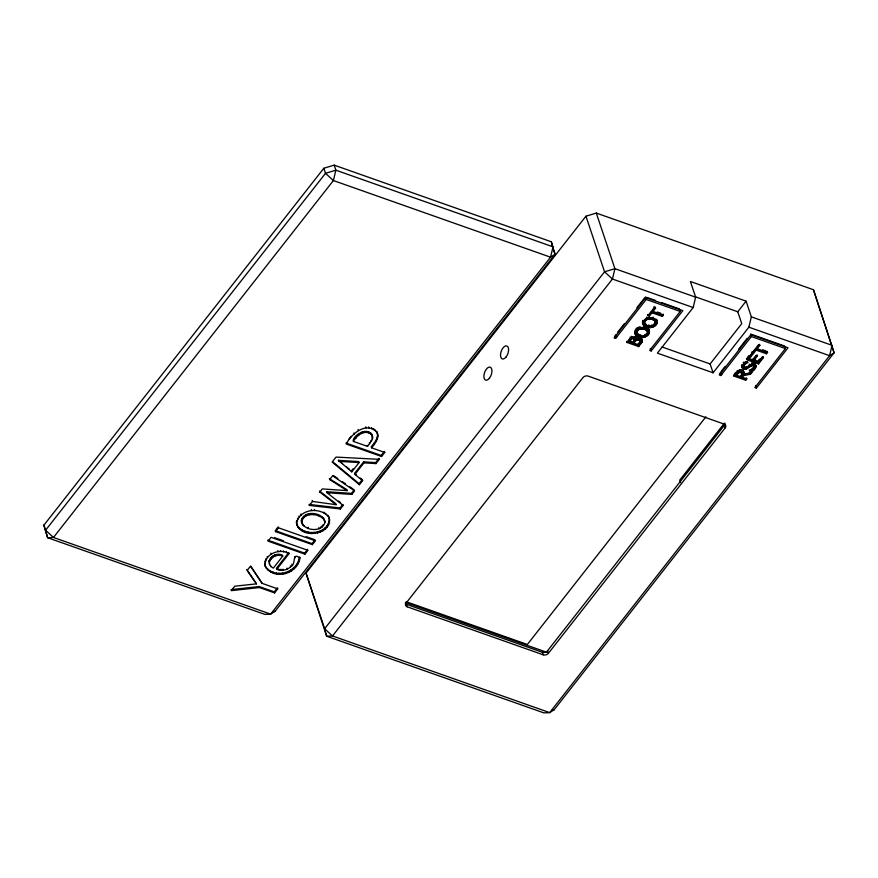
<?xml version="1.0" encoding="UTF-8"?>
<svg xmlns="http://www.w3.org/2000/svg" width="878" height="878" viewBox="0 0 878 878"><rect width="100%" height="100%" fill="white"/><g stroke="black" fill="none" stroke-linecap="round" stroke-linejoin="round"><path stroke-width="1.32" d="M638.372 345.581L641.741 340.938L641.445 338.293L642.081 341.948L638.712 346.59L626.947 342.442L626.607 341.432L638.372 345.581L638.712 346.59M635.99 339.314L635.442 336.9L635.99 339.314L639.327 338.239L641.785 339.303M324.827 522.739C324.245 512.214 304.468 509.657 301.363 520.27C301.878 530.806 321.732 533.297 324.827 522.739L324.531 520.391L324.871 521.4M754.103 367.487L753.961 365.994C750.405 364.216 742.711 374.105 742.02 365.874L741.68 364.864C742.371 373.095 750.064 363.207 753.62 364.985L754.103 367.487L753.478 368.508L749.505 371.098L751.392 371.888C754.092 370.428 757.659 366.905 754.959 363.799L755.903 365.885M636.44 331.785C637.066 326.111 647.042 326.814 647.766 332.114C647.163 337.789 637.187 337.075 636.44 331.785L637.999 334.584M647.766 332.114C646.219 327.439 636.166 327.692 636.967 333.442M644.134 321.974C644.77 316.299 654.736 317.002 655.471 322.303C654.856 327.977 644.88 327.264 644.134 321.974L645.067 324.212M655.471 322.303C653.912 317.627 643.859 317.88 644.661 323.62M654.758 324.322L654.944 320.646M324.125 519.107L324.465 520.116C319.329 512.906 302.921 511.709 301.648 522.619L301.308 521.609M265.375 566.551C263.093 554.303 279.665 547.751 289.092 553.59L276.757 569.317C281.41 571.106 287.051 570.349 290.684 566.782C296.731 564.345 291.331 551.603 299.914 557.958C298.169 574.355 272.323 581.093 265.046 565.542L266.462 568.56M296.435 522.64L296.643 520.5L296.775 523.65L296.435 522.64C299.519 541.166 336.878 534.109 327.988 515.353L329.382 518.283L329.041 517.274M297.203 525.724L296.863 524.715C303.931 536.985 327.801 534.526 329.469 519.337L329.799 520.347M635.2 334.101L634.783 331.269C634.103 341.125 653.616 338.228 648.546 328.965L649.544 331.73M642.905 324.289L642.85 320.47L643.19 321.491C640.786 331.291 661.825 328.405 656.25 319.153L657.051 320.986M634.871 333.091C638.021 338.853 649.863 337.053 649.018 329.799M642.564 323.28C645.714 329.041 657.556 327.231 656.711 319.976M640.271 342.266L639.941 341.257C641.105 336.856 634.004 339.084 633.74 342.233L634.081 343.243L638.427 344.78C644.584 340.17 635.42 337.35 634.081 343.243M743.732 372.151L743.918 374.215L751.853 372.426L751.524 371.416L750.152 373.161L742.975 374.708L741.767 376.234L742.108 377.244L746.783 378.901L745.729 380.24L733.964 376.091L733.635 375.071M743.918 374.215L743.227 370.812L743.831 372.228M371.559 447.813L371.218 446.803C374.555 442.633 379.636 437.068 376.596 431.405C380.119 437.31 375.378 443.445 371.559 447.813L384.718 452.455L381.568 456.483L346.261 444.027C351.31 433.776 366.784 420.88 376.936 432.426M749.164 370.088L751.052 370.867L753.708 368.881L755.497 366.247L755.354 364.304M743.831 367.158L743.238 365.5L743.918 363.81L747.397 361.451L747.738 362.46L744.248 364.82L743.831 367.158C747.924 369.451 751.008 360.836 755.289 364.809M634.618 340.313C635.507 335.967 629.592 337.218 628.988 340.554L629.328 341.575L632.775 342.782L634.618 340.313L634.399 338.217M693.181 307.541L695.65 297.181L690.404 281.509L746.091 301.165L751.327 316.837L748.857 327.187L713.09 372.799L657.402 353.143L693.181 307.541L612.438 279.039L604.558 271.796L585.955 216.207L596.305 213.08L813.467 289.74L834.1 352.824L554.172 709.742L549.683 712.618L543.833 712.87L326.66 636.21L306.027 573.125L585.955 216.207M372.645 436.476L372.305 435.455L372.338 439.549L367.553 446.397L353.45 441.425L353.11 440.416C355.524 431.504 374.127 426.225 372.338 439.549M266.122 567.539C276.449 579.151 297.433 572.094 299.585 556.948L299.914 557.958M742.086 373.523C742.514 369.682 736.488 371.284 736.027 374.204L736.368 375.224L740.802 376.783L742.579 374.039L742.042 372.184M296.983 521.51C301.154 508.636 319.79 507.232 328.317 516.363M635.123 332.279C636.934 326.605 645.132 325.925 648.886 329.974M269.173 560.888C270.852 555.478 277.272 552.877 282.42 555.094L282.76 556.103L273.343 568.11L270.83 566.508L269.546 564.389L269.173 560.888L269.546 564.389M269.513 561.898C271.192 556.487 277.613 553.886 282.76 556.103M742.02 365.874L745.949 361.703L747.738 362.46M638.032 328.591L637.691 327.582L636.693 328.339L635.156 330.293L635.496 331.302M643.19 321.491C645.725 316.64 653.023 316.42 656.579 320.163M43.9 525.176L323.828 168.258L334.167 165.13L551.34 241.79L555.061 254.324L275.132 611.253L270.643 614.128L264.794 614.37L47.621 537.72L43.9 525.176L47.621 537.72L53.47 537.468L270.643 614.128L550.561 257.199L555.061 254.324L553.788 250.537M275.944 529.664L277.437 527.755M278.524 527.81L315.411 540.826L312.414 544.645L275.527 531.629L278.524 527.81L278.183 526.8M348.906 439.209L351.145 436.366M353.45 441.425C356.775 434.994 366.005 428.398 372.14 435.301L371.8 434.292M340.401 508.966L340.06 507.956L342.815 504.444L343.155 505.454L340.401 508.966L309.363 505.432L312.491 501.448L312.151 500.438M319.844 492.064L319.515 491.054L335.791 503.676L336.131 504.685L319.844 492.064L322.314 488.914L347.161 490.626L346.821 489.617L329.283 478.598M353.066 468.808L351.441 470.871L351.771 471.881L359.091 462.563L358.751 461.554L338.447 460.346L351.771 471.881M354.91 474.416L354.569 473.407L363.635 461.85L375.641 462.585L378.978 458.338L379.318 459.348L375.982 463.595L363.975 462.86L354.91 474.416L362.614 480.639L359.431 484.711L332.125 462.047L336.022 457.087L379.318 459.348M274.584 592.891L274.243 591.882L277.404 587.854L277.733 588.864L274.584 592.891L259.46 587.547L231.265 590.653L234.777 586.186L256.475 583.87L246.773 569.438M304.962 554.161L268.075 541.144L271.072 537.325L307.959 550.341L304.962 554.161L304.622 553.151L307.618 549.332M312.414 544.645L312.074 543.636L315.07 539.816L306.17 536.678M343.155 505.454L327.066 492.745L326.726 491.735L351.485 493.392L354.262 489.847M359.431 484.711L359.091 483.69L362.274 479.629L360.353 478.071M381.568 456.483L381.228 455.473L384.377 451.446L384.718 452.455M327.066 492.745L351.826 494.402L354.602 490.868L332.63 475.766L329.612 479.607L347.161 490.626M617.53 332.4L624.28 323.795M636.934 307.662L644.529 297.971M661.749 302.68L679.396 308.913L680.241 311.438L649.676 350.421L651.224 350.959L682.832 310.658L645.703 297.554L614.095 337.865L615.643 338.403L646.219 299.431L645.374 296.896M626.947 342.442C628.593 339.896 632.401 334.518 635.782 337.909M649.336 316.157L648.996 315.147L651.652 311.756L651.992 312.766L649.336 316.157L647.942 315.663L654.308 307.552L653.967 306.543M655.361 307.026L652.705 310.417L653.034 311.427L663.417 315.092L662.363 316.431L651.992 312.766M629.328 341.575L632.083 338.568L634.739 339.226M653.034 311.427L655.69 308.046L654.308 307.552M662.363 316.431L662.023 315.421L663.077 314.083L663.417 315.092M713.09 372.799L710.126 363.953L741.745 323.653L737.772 311.778L746.091 301.165M725.239 366.302L721.025 371.679L721.87 374.204M738.738 349.082L747.178 338.326M720.827 375.532L751.392 336.548L750.547 334.024L784.581 346.031L785.426 348.566L754.85 387.538L756.397 388.087L788.016 347.787L750.888 334.683L719.28 374.983L720.827 375.532L719.982 373.007M734.304 374.204L735.665 372.47L736.005 373.49L733.964 376.091M747.266 357.686L748.912 355.59M752.775 352.923L748.89 357.884L749.219 358.893L752.446 360.035L756.079 355.414L757.462 355.897L753.84 360.529L758.208 362.065L762.104 357.105L763.487 357.598L758.548 363.898L746.783 359.75L751.722 353.439L753.115 353.933L749.219 358.893M755.782 349.093L756.123 350.102L753.467 353.483L753.126 352.473L755.782 349.093L766.165 352.747L766.494 353.757L767.548 352.418L767.207 351.409L766.165 352.747M736.368 375.224L739.572 372.25L742.547 373.567M757.176 348.764L759.832 345.372L759.492 344.363L756.836 347.743L757.176 348.764L767.548 352.418M705.89 416.841L527.36 644.474L406.284 601.748M753.84 360.529L753.5 359.519L757.132 354.888L757.462 355.897M742.108 377.244L743.304 375.718L750.492 374.171L751.853 372.426M759.426 359.069L757.868 361.056L758.208 362.065M745.729 380.24L745.4 379.23L746.443 377.891L746.783 378.901M758.548 363.898L758.208 362.888L763.158 356.589L763.487 357.598M724.328 423.262L679.726 480.134L680.571 482.659M405.274 603.636A3.819 2.744 -18.5 0 0 406.294 604.251L542.417 652.299A3.819 2.744 -18.5 0 0 547.587 650.741L724.361 425.336A3.819 2.744 -18.5 0 0 724.921 423.141M548.432 653.265L725.206 427.86A3.819 2.744 -18.5 0 0 724.196 424.118L588.073 376.08A3.819 2.744 -18.5 0 0 582.904 377.639L406.13 603.032A3.819 2.744 -18.5 0 0 407.14 606.775L543.262 654.823A3.819 2.744 -18.5 0 0 548.432 653.265L547.587 650.741M736.005 373.49C737.487 370.988 741.273 369.528 743.567 371.822M272.553 612.032L275.132 611.253M551.593 710.521L554.172 709.742M230.936 589.643L259.12 586.537L274.243 591.882M338.787 461.356L359.091 462.563M340.06 507.956L309.023 504.422L309.363 505.432M312.491 501.448L336.131 504.685M743.238 365.5L744.873 366.708M694.739 296.588L737.772 311.778M695.65 297.181L614.907 268.679L604.558 271.796L324.63 628.725L326.66 636.21L332.51 635.968L549.683 712.618L829.6 355.689L834.1 352.824L813.467 289.74M751.327 316.837L832.07 345.328L829.6 355.689L748.857 327.187M646.625 297.346L655.449 300.463M646.219 299.431L680.241 311.438M751.392 336.548L785.426 348.566M759.832 345.372L758.438 344.878L752.073 353L753.467 353.483M657.315 312.041L660.772 313.27M762.598 349.784L766.055 351.002M651.652 311.756L662.023 315.421M756.123 350.102L766.494 353.757M648.996 315.147L647.602 314.653L647.942 315.663M751.744 351.99L753.126 352.473M753.5 359.519L756.781 360.671M746.443 358.74L758.208 362.888M662.045 346.986L710.126 363.953M734.809 375.488L745.4 379.23M628.988 340.554L631.293 341.366M345.932 443.017L381.228 455.473M312.074 543.636L275.187 530.619L275.527 531.629M274.54 537.654L283.451 540.793M267.735 540.124L304.622 553.151M405.46 602.396L547.137 652.398M256.475 583.87L247.113 570.448L250.46 566.189L262.116 583.354L277.733 588.864M742.854 370.45L741.767 369.89L742.108 370.9M333.388 475.514L337.789 478.532M342.179 481.55L345.471 483.811M349.861 486.829L353.165 489.101M326.726 491.735L328.877 493.425M338.524 501.053L340.675 502.743M354.569 473.407L356.49 474.965M338.447 460.346L342.442 463.584M346.437 466.822L349.433 469.258M332.839 461.905L359.091 483.69M302.032 523.903L301.703 522.893L304.249 526.229M250.845 566.244L262.116 583.354M755.607 365.555L755.947 366.565M755.497 366.247L755.826 367.267M755.157 367.015L755.497 368.025M752.106 359.025L752.446 360.035M753.917 365.632L754.257 366.642M753.62 364.985L754.246 367.048M754.564 367.882L754.904 368.892M752.676 362.844L753.017 363.854M752.94 364.557L753.269 365.566M752.237 364.403L752.578 365.424M753.137 367.498L753.478 368.508M753.708 368.881L754.037 369.89M751.557 362.899L751.897 363.92M751.557 364.447L751.897 365.467M752.413 368.255L752.753 369.276M752.841 369.66L753.17 370.67M750.866 364.699L751.206 365.709M750.152 365.171L750.492 366.181M751.469 368.979L751.809 369.989M749.241 364.03L749.582 365.039M751.052 370.867L751.392 371.888M749.23 365.928L749.56 366.938M750.361 369.605L750.701 370.615M755.552 385.563L756.397 388.087M746.487 361.835L746.827 362.844M748.188 366.806L748.528 367.816M750.152 373.161L750.492 374.171M745.532 362.373L745.872 363.382M747.057 367.597L747.397 368.606M746.3 366.356L746.629 367.366M746.465 367.882L746.805 368.892M744.643 363.042L744.983 364.052M743.951 361.89L744.292 362.899M745.839 368.101L746.179 369.111M743.918 363.81L744.248 364.82M745.202 368.222L745.543 369.243M743.194 362.614L743.523 363.624M743.381 364.699L743.721 365.709M744.127 366.554L744.467 367.564M744.544 368.266L744.884 369.276M743.885 368.189L744.215 369.199M743.194 368.003L743.534 369.012M742.558 367.706L742.898 368.716M741.526 365.544L741.866 366.554M741.548 366.203L742.415 368.31M742.975 374.708L743.304 375.718M741.756 371.855L742.097 372.865M742.239 373.029L742.579 374.039M740.867 369.671L741.197 370.681M740.791 371.328L741.131 372.349M739.978 369.649L740.319 370.659M740.275 371.196L740.615 372.217M741.394 374.599L741.723 375.608M739.759 371.164L740.099 372.173M739.133 369.814L739.474 370.823M739.243 371.24L739.572 372.25M740.461 375.773L740.802 376.783M738.727 371.416L739.067 372.426M737.553 370.549L737.893 371.57M737.893 371.976L738.233 372.985M736.916 371.065L737.257 372.074M737.07 372.876L737.399 373.896M724.361 425.336L725.206 427.86M656.909 320.898L657.238 321.908M656.799 321.842L657.139 322.863M656.415 322.819L656.755 323.828M654.549 320.042L654.889 321.052M655.767 323.795L656.107 324.805M655.098 321.941L655.438 322.961M653.144 317.167L653.484 318.187M653.934 319.493L654.275 320.503M654.867 322.621L655.207 323.631M653.1 318.999L653.441 320.02M654.9 324.728L655.24 325.749M652.047 318.571L652.387 319.581M653.825 323.949L654.165 324.959M653.923 325.497L654.264 326.506M650.905 318.231L651.246 319.241M652.332 324.849L652.672 325.859M652.826 326.078L653.155 327.088M649.808 318.055L650.148 319.065M651.443 325.112L651.783 326.122M648.787 318.023L649.116 319.032M651.619 326.484L651.948 327.494M647.843 318.132L648.173 319.142M650.335 326.693L650.675 327.703M649.446 325.211L649.786 326.221M646.482 317.177L646.823 318.187M646.965 318.385L647.295 319.394M648.37 325.025L648.71 326.045M648.985 326.693L649.325 327.703M646.164 318.78L646.504 319.79M645.473 319.296L645.813 320.305M647.58 326.495L647.92 327.505M649.105 331.664L649.435 332.674M644.869 319.943L645.209 320.953M646.197 324.256L646.537 325.266M648.721 332.63L649.051 333.64M644.408 320.657L644.748 321.666M645.352 323.762L645.692 324.772M646.153 326.089L646.482 327.099M646.746 327.549L647.086 328.559M644.167 321.326L644.507 322.336M646.845 329.854L647.185 330.874M648.074 333.607L648.414 334.628M647.745 332.773L647.251 330.457M646.23 329.316L646.57 330.326M644.814 325.519L645.154 326.528M645.451 326.989L645.791 327.999M645.407 328.822L645.736 329.832M643.793 324.86L644.123 325.87M646.724 333.124L647.064 334.134M647.207 334.551L647.547 335.561M642.476 321.458L642.817 322.467M643.991 326.572L644.331 327.582M642.378 322.391L642.718 323.4M643.047 324.103L643.387 325.112M644.353 328.383L644.693 329.393M646.131 333.772L646.46 334.781M646.219 335.308L646.559 336.318M650.379 348.434L651.224 350.959M643.212 328.043L643.552 329.052M644.639 334.672L644.979 335.681M645.121 335.901L645.462 336.911M642.114 327.867L642.455 328.877M641.083 327.834L641.423 328.844M643.914 336.296L644.254 337.306M639.963 326.594L640.303 327.604M640.139 327.955L640.479 328.965M642.641 336.504L642.981 337.514M638.789 326.989L639.129 328.01M639.261 328.207L639.601 329.217M638.471 328.591L638.811 329.601M640.677 334.847L641.017 335.857M641.291 336.515L641.62 337.525M641.796 338.842L642.29 340.466M641.939 340.203L642.279 341.213M637.768 329.118L638.108 330.128M639.546 334.507L639.886 335.528M641.741 340.938L642.081 341.948M639.886 336.318L640.468 338.48M636.693 328.339L637.022 329.36M637.176 329.755L637.505 330.765M641.313 341.74L641.653 342.749M638.504 334.079L638.844 335.089M639.974 339.413L640.578 341.235M636.704 330.468L637.044 331.478M638.449 335.912L638.789 336.922M638.986 337.229L639.327 338.239M639.623 339.127L639.963 340.137M640.161 340.73L640.501 341.74M640.644 342.694L640.973 343.704M635.815 329.283L636.155 330.293M636.462 331.138L636.802 332.147M639.096 338.886L639.436 339.896M637.033 333.014L637.373 334.035M638.46 338.71L638.789 339.72M596.305 213.08L614.907 268.679L612.438 279.039L332.51 635.968L324.63 628.725L306.027 573.125M637.121 335.341L637.461 336.351M637.856 337.295L638.185 338.304M637.867 338.656L638.207 339.665M638.943 342.683L639.283 343.693M636.089 334.672L636.429 335.681M637.285 338.765L637.615 339.775M634.684 332.213L635.024 333.223M635.343 333.925L635.683 334.935M636.627 339.062L636.967 340.071M638.086 343.77L638.427 344.78M635.672 337.558L636.012 338.568M634.97 336.373L635.299 337.382M635.826 339.665L636.166 340.675M634.19 337.92L634.794 339.577M634.937 340.708L635.277 341.718M633.378 337.47L633.718 338.48M632.544 337.339L632.884 338.348M633.631 340.247L633.971 341.257M632.138 337.393L632.478 338.403M631.249 336.274L631.589 337.284M631.743 337.547L632.083 338.568M632.434 341.772L632.775 342.782M630.909 338.184L631.249 339.193M630.053 337.163L630.393 338.173M629.998 339.27L630.338 340.28M615.84 334.551L616.685 337.075M614.798 335.879L615.643 338.403M542.417 652.299L543.262 654.823M334.167 165.13L335.857 170.189L333.388 180.55L53.47 537.468L45.59 530.235L325.519 173.306L335.857 170.189L553.03 246.839L550.561 257.199L333.388 180.55L325.519 173.306L323.828 168.258M377.32 433.084L377.661 434.094M377.573 435.334L377.913 436.355M375.356 429.902L375.685 430.911M377.167 437.716L377.507 438.726M373.655 428.629L373.984 429.638M375.982 440.361L376.322 441.371M371.548 427.663L371.888 428.683M372.437 436.937L372.777 437.946M371.01 433.337L371.35 434.347M368.639 426.949L368.979 427.959M373.896 443.39L374.237 444.4M368.387 431.899L368.727 432.909M370.977 440.405L371.317 441.414M365.786 426.851L366.126 427.86M366.576 431.427L366.916 432.437M369.364 442.644L369.704 443.653M375.641 462.585L375.982 463.595M364.787 431.317L365.127 432.327M363.031 431.559L363.371 432.569M367.213 445.387L367.553 446.397M361.297 432.174L361.637 433.183M358.07 429.485L358.411 430.494M358.509 434.028L358.85 435.038M355.722 437.079L356.062 438.089M363.635 461.85L363.975 462.86M353.966 432.975L354.306 433.984M406.294 604.251L407.14 606.775M362.274 479.629L362.614 480.639M351.485 493.392L351.826 494.402M329.25 521.455L329.59 522.465M326.605 514.662L323.905 512.148L324.245 513.158M328.394 523.65L328.734 524.66M326.912 525.911L327.253 526.921M323.258 517.899L323.598 518.909M321.919 516.78L322.259 517.79M324.926 528.073L325.266 529.083M323.071 524.561L323.411 525.571M321.809 525.911L322.149 526.921M317.803 514.804L318.132 515.825M322.665 529.807L322.994 530.828M314.434 509.47L314.774 510.48M320.36 526.976L320.7 527.985M320.13 531.135L320.459 532.145M318.725 527.755L319.054 528.765M312.996 513.63L313.336 514.64M311.361 509.492L311.701 510.502M317.32 532.035L317.66 533.045M310.856 513.509L311.196 514.519M308.891 513.718L309.232 514.727M314.335 532.496L314.675 533.506M307.102 514.223L307.443 515.232M305.489 515.002L305.829 516.012M311.295 532.507L311.635 533.517M308.079 527.206L308.419 528.216M304.062 516.066L304.403 517.076M308.178 532.057L308.507 533.067M302.811 517.405L303.14 518.415M300.902 513.948L301.242 514.958M301.856 518.865L302.197 519.875M301.363 520.27L301.692 521.28M302.559 524.1L302.899 525.11M304.984 531.146L305.324 532.156M298.97 516.044L299.31 517.065M301.988 529.862L302.328 530.872M297.488 518.305L297.829 519.315M299.639 528.369L299.98 529.379M297.927 526.646L298.268 527.656M299.047 558.891L299.387 559.901M298.366 560.932L298.707 561.942M297.324 563.149L297.664 564.159M294.58 556.97L294.92 557.98M295.721 565.498L296.062 566.508M289.092 553.59L288.752 552.58L276.416 568.307L276.757 569.317M293.493 567.978L293.834 568.988M291.803 564.17L292.144 565.18M286.338 551.724L286.667 552.734M290.344 565.772L290.684 566.782M291.046 569.998L291.386 571.007M283.276 550.857L283.616 551.867M288.401 571.556L288.741 572.577M286.963 568.099L287.304 569.109M280.455 550.484L280.795 551.494M285.548 572.665L285.888 573.674M277.81 550.561L278.15 551.571M279.028 554.358L279.369 555.379M283.001 569.207L283.342 570.217M282.551 573.279L282.892 574.289M276.087 554.523L276.427 555.533M280.883 569.251L281.223 570.261M274.616 554.973L274.957 555.983M278.688 568.955L279.028 569.965M279.467 573.389L279.808 574.399M273.223 555.697L273.563 556.718M270.819 553.096L271.159 554.106M271.917 556.74L272.257 557.749M276.307 572.983L276.647 573.992M270.676 558.112L271.017 559.121M269.7 559.56L270.04 560.581M273.069 572.083L273.398 573.093M270.501 565.498L270.83 566.508M267.175 556.586L267.516 557.596M270.139 570.81L270.479 571.83M265.661 558.913L266.001 559.923M267.823 569.306L268.163 570.316M264.805 561.174L265.134 562.183M264.596 563.38L264.936 564.389M259.12 586.537L259.46 587.547M551.34 241.79L553.37 249.275M743.501 371.218L744.072 373.161M506.079 356.995A6.881 3.534 -70.6 0 0 507.034 346.031A6.881 3.534 -70.6 0 0 500.548 354.306A6.881 3.534 -70.6 0 0 506.079 356.995M489.441 378.209A6.881 3.534 -70.6 0 0 490.396 367.245A6.881 3.534 -70.6 0 0 483.91 375.521A6.881 3.534 -70.6 0 0 489.441 378.209"/></g></svg>
